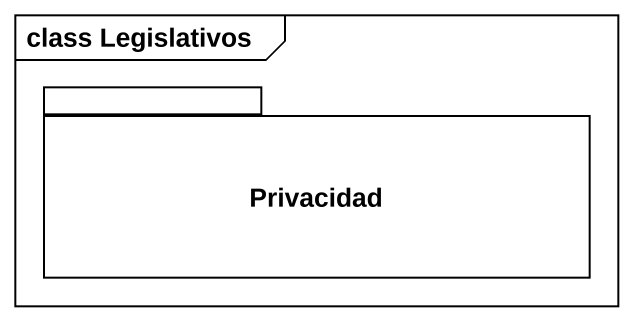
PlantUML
@startuml
mainframe class Legislativos
package Privacidad {
}
@enduml
